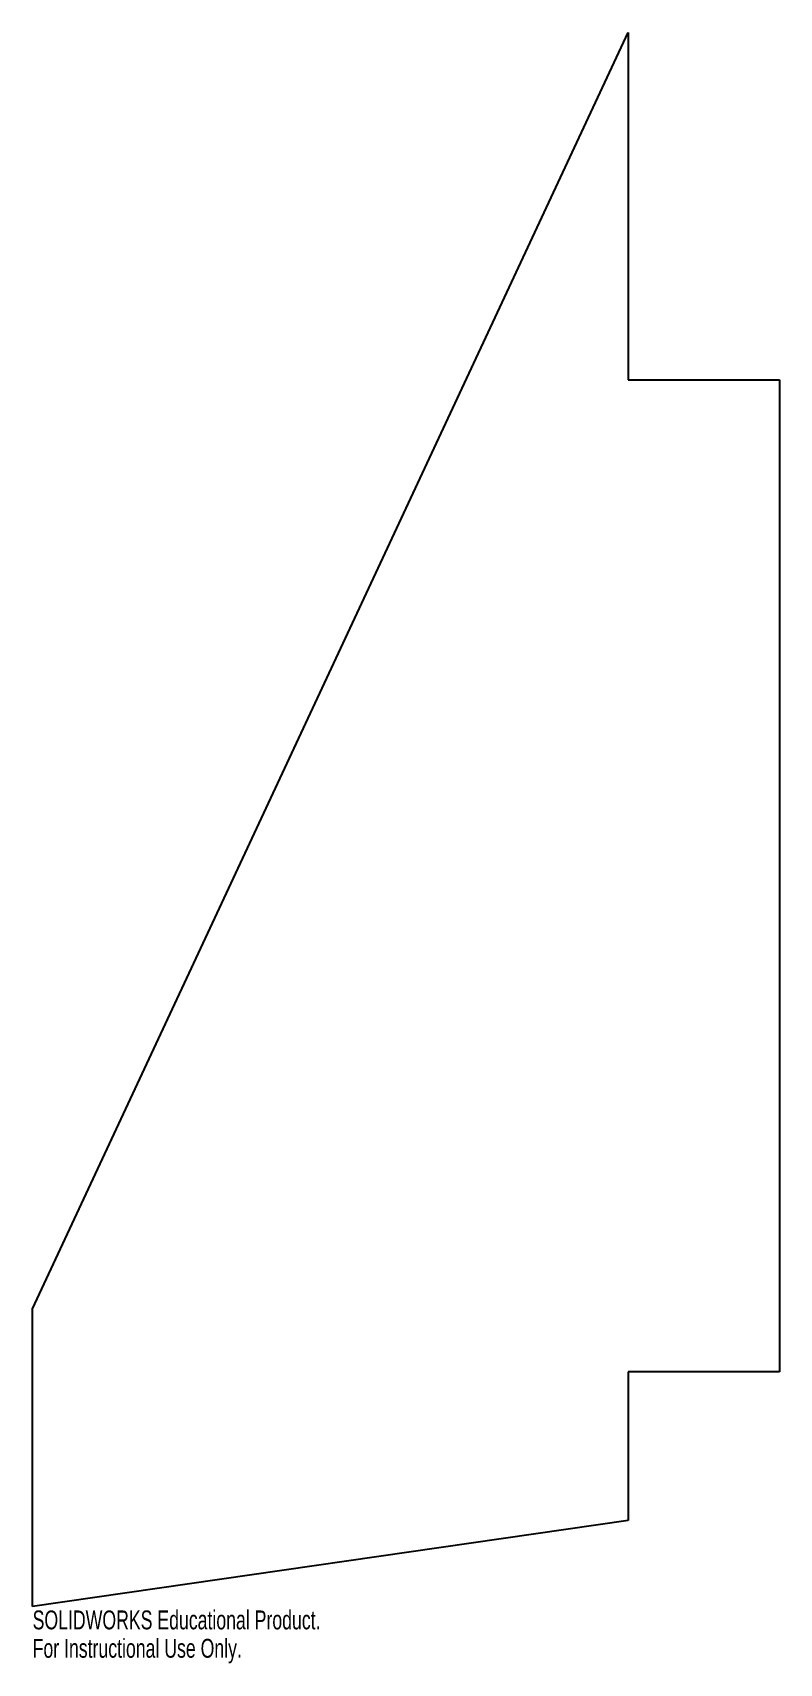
# Model space of a CAD drawing. Header units: inches. Extents: x -6 to 1.5, y -1.4 to 15.
import ezdxf

# ---------------------------------------------------------------- set-up
doc = ezdxf.new("R2010")
doc.units = ezdxf.units.IN
doc.header["$MEASUREMENT"] = 0
doc.styles.add('SLDTEXTSTYLE0', font='TXT', dxfattribs={"width": 0.7})

msp = doc.modelspace()

# ---------------------------------------------------------------- linework, layer by layer
at = {"color": 7, "linetype": 'Continuous', "lineweight": 25}
for p, q in [((-6, 2.133), (0, 15)), ((0, 15), (0, 11.5)), ((0, 11.5), (1.525, 11.5)), ((1.525, 11.5), (1.525, 1.5)), ((-6, -0.867), (-6, 2.133)), ((1.525, 1.5), (0, 1.5)), ((0, 1.5), (0, 0)), ((0, 0), (-6, -0.867))]:
    msp.add_line(p, q, dxfattribs=at)

# ---------------------------------------------------------------- texts
at = {"color": 7, "linetype": 'Continuous', "char_height": 0.1903, "attachment_point": 1, "style": 'SLDTEXTSTYLE0'}
for s, insert in [('SOLIDWORKS Educational Product.', (-6, -0.907)), ('For Instructional Use Only.', (-6, -1.193))]:
    msp.add_mtext(s, dxfattribs=dict(at, insert=insert))

doc.saveas('drawing.dxf')
